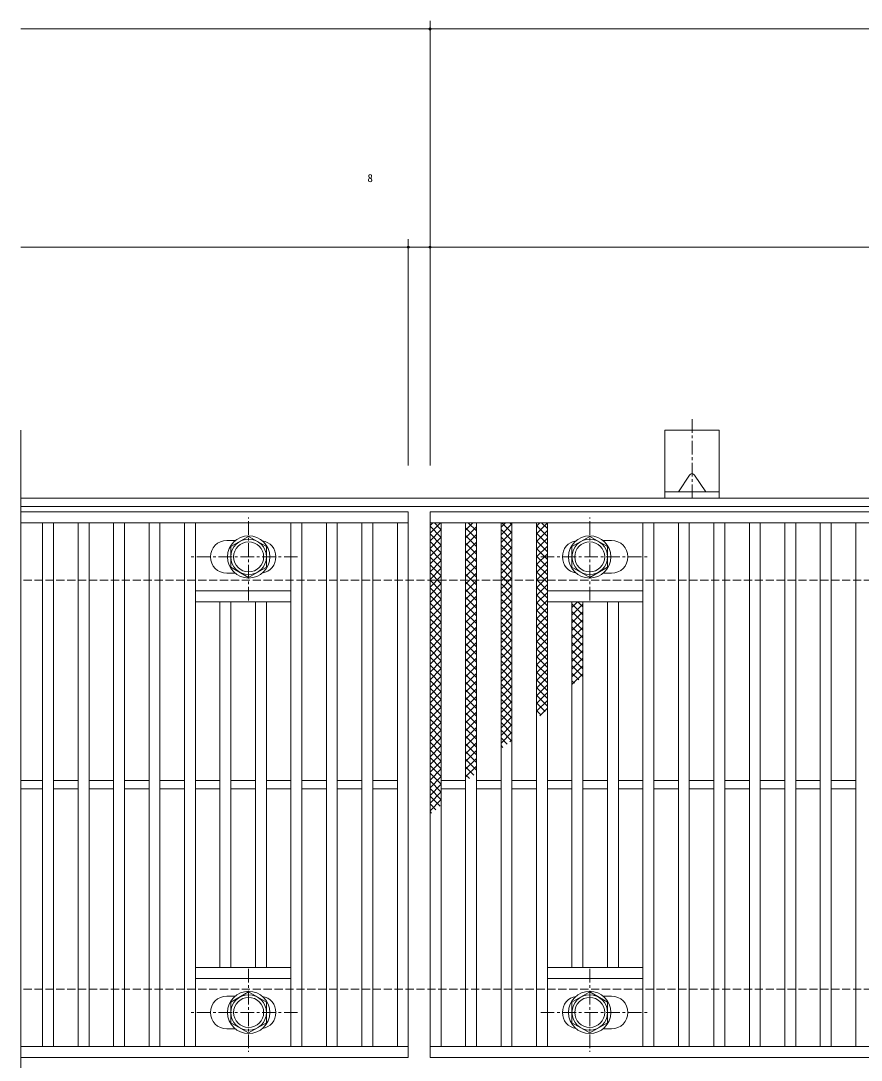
# Model space of a CAD drawing. Units: millimetres on the paper. Extents: x -28453 to 176, y -9817 to 9654.
# Drawn here: x -28282.9 to -27974.9, y -1166.4 to -785.4 of the extents above; entities that cross this region are included whole.
import ezdxf
from ezdxf.enums import TextEntityAlignment as Align

# ---------------------------------------------------------------- set-up
doc = ezdxf.new("R2010")
doc.units = ezdxf.units.MM
doc.header["$PDMODE"] = 32
doc.header["$PDSIZE"] = 0.8
doc.linetypes.add('CHAIN1', pattern=[8, 5, -1, 1, -1])
doc.linetypes.add('DASHED3', pattern=[4, 3, -1])
doc.layers.add('C-5', color=3, linetype='Continuous', lineweight=9)
doc.styles.add('ＭＳ ゴシック', font='')
doc.styles.get('ＭＳ ゴシック').set_extended_font_data('MS Gothic')

msp = doc.modelspace()

# ---------------------------------------------------------------- linework, layer by layer
at = {"layer": 'C-5', "color": 7}
for p, q in [((-28282.855, -788.409), (-26990.854, -788.409)), ((-28132.855, -948.408), (-28132.855, -785.409)), ((-28282.855, -868.409), (-26990.854, -868.409)), ((-28140.855, -948.408), (-28140.855, -865.409))]:
    msp.add_line(p, q, dxfattribs=at)
at = {"layer": 'C-5', "linetype": 'CHAIN1'}
msp.add_line((-28036.855, -960.41), (-28036.855, -930.69), dxfattribs=at)
at = {"layer": 'C-5'}
for p, q in [((-28282.855, -935.408), (-28282.855, -1195.409)), ((-28046.855, -935.409), (-28046.855, -960.41)), ((-28041.854, -958.11), (-28037.73, -951.913)), ((-28031.854, -958.11), (-28035.979, -951.913)), ((-28046.855, -958.11), (-28026.855, -958.11)), ((-28282.855, -965.409), (-28140.854, -965.409)), ((-28140.854, -965.409), (-28140.854, -1165.409)), ((-28282.855, -969.409), (-28140.854, -969.409)), ((-28274.855, -1161.409), (-28274.855, -969.409)), ((-28270.855, -1161.409), (-28270.855, -969.409)), ((-28261.855, -1161.409), (-28261.855, -969.409)), ((-28257.855, -1161.409), (-28257.855, -969.409)), ((-28248.855, -1161.409), (-28248.855, -969.409)), ((-28244.855, -1161.409), (-28244.855, -969.409)), ((-28235.855, -1161.409), (-28235.855, -969.409)), ((-28231.855, -1161.409), (-28231.855, -969.409)), ((-28222.855, -1161.409), (-28222.855, -969.409)), ((-28218.855, -1161.409), (-28218.855, -969.409)), ((-28183.855, -1161.409), (-28183.855, -969.409)), ((-28179.855, -1161.409), (-28179.855, -969.409)), ((-28170.855, -1161.409), (-28170.855, -969.409)), ((-28166.855, -1161.409), (-28166.855, -969.409)), ((-28157.855, -1161.409), (-28157.855, -969.409)), ((-28153.855, -1161.409), (-28153.855, -969.409)), ((-28144.854, -1161.409), (-28144.854, -969.409)), ((-28132.855, -969.409), (-27140.854, -969.409)), ((-28128.854, -1161.409), (-28128.854, -969.409)), ((-28119.854, -1161.409), (-28119.854, -969.409)), ((-28115.854, -1161.409), (-28115.854, -969.409)), ((-28106.854, -1161.409), (-28106.854, -969.409)), ((-28102.854, -1161.409), (-28102.854, -969.409)), ((-28093.854, -1161.409), (-28093.854, -969.409)), ((-28089.854, -1161.409), (-28089.854, -969.409)), ((-28054.854, -1161.409), (-28054.854, -969.409)), ((-28050.854, -1161.409), (-28050.854, -969.409)), ((-28041.854, -1161.409), (-28041.854, -969.409)), ((-28037.854, -1161.409), (-28037.854, -969.409)), ((-28028.854, -1161.409), (-28028.854, -969.409)), ((-28024.854, -1161.409), (-28024.854, -969.409)), ((-28015.854, -1161.409), (-28015.854, -969.409)), ((-28011.854, -1161.409), (-28011.854, -969.409)), ((-28002.854, -1161.409), (-28002.854, -969.409)), ((-27998.854, -1161.409), (-27998.854, -969.409)), ((-27989.854, -1161.409), (-27989.854, -969.409)), ((-27985.854, -1161.409), (-27985.854, -969.409)), ((-27976.854, -1161.409), (-27976.854, -969.409)), ((-28207.355, -975.909), (-28204.261, -975.909)), ((-28066.354, -975.909), (-28069.448, -975.909)), ((-28207.355, -987.909), (-28204.261, -987.909)), ((-28066.354, -987.909), (-28069.448, -987.909)), ((-28183.855, -994.409), (-28218.854, -994.409)), ((-28089.854, -994.409), (-28054.855, -994.409)), ((-28183.855, -998.409), (-28218.854, -998.409)), ((-28209.855, -1132.41), (-28209.855, -998.409)), ((-28205.855, -1132.41), (-28205.855, -998.409)), ((-28196.855, -1132.41), (-28196.855, -998.409)), ((-28192.855, -1132.41), (-28192.855, -998.409)), ((-28089.854, -998.409), (-28054.855, -998.409)), ((-28080.854, -1132.41), (-28080.854, -998.409)), ((-28076.854, -1132.41), (-28076.854, -998.409)), ((-28067.854, -1132.41), (-28067.854, -998.409)), ((-28063.854, -1132.41), (-28063.854, -998.409)), ((-28282.855, -1063.909), (-28274.855, -1063.909)), ((-28270.855, -1063.909), (-28261.855, -1063.909)), ((-28257.855, -1063.909), (-28248.855, -1063.909)), ((-28244.855, -1063.909), (-28235.855, -1063.909)), ((-28231.855, -1063.909), (-28222.855, -1063.909)), ((-28218.855, -1063.909), (-28209.855, -1063.909)), ((-28205.855, -1063.909), (-28196.855, -1063.909)), ((-28192.855, -1063.909), (-28183.855, -1063.909)), ((-28179.855, -1063.909), (-28170.855, -1063.909)), ((-28166.855, -1063.909), (-28157.855, -1063.909)), ((-28153.855, -1063.909), (-28144.855, -1063.909)), ((-28128.854, -1063.909), (-28119.854, -1063.909)), ((-28115.854, -1063.909), (-28106.854, -1063.909)), ((-28102.854, -1063.909), (-28093.854, -1063.909)), ((-28089.854, -1063.909), (-28080.854, -1063.909)), ((-28076.854, -1063.909), (-28067.854, -1063.909)), ((-28063.854, -1063.909), (-28054.854, -1063.909)), ((-28050.854, -1063.909), (-28041.854, -1063.909)), ((-28037.854, -1063.909), (-28028.854, -1063.909)), ((-28024.854, -1063.909), (-28015.854, -1063.909)), ((-28011.854, -1063.909), (-28002.854, -1063.909)), ((-27998.854, -1063.909), (-27989.854, -1063.909)), ((-27985.854, -1063.909), (-27976.854, -1063.909)), ((-28282.855, -1066.909), (-28274.855, -1066.909)), ((-28270.855, -1066.909), (-28261.855, -1066.909)), ((-28257.855, -1066.909), (-28248.855, -1066.909)), ((-28244.855, -1066.909), (-28235.855, -1066.909)), ((-28231.855, -1066.909), (-28222.855, -1066.909)), ((-28218.855, -1066.909), (-28209.855, -1066.909)), ((-28205.855, -1066.909), (-28196.855, -1066.909)), ((-28192.855, -1066.909), (-28183.855, -1066.909)), ((-28179.855, -1066.909), (-28170.855, -1066.909)), ((-28166.855, -1066.909), (-28157.855, -1066.909)), ((-28153.855, -1066.909), (-28144.855, -1066.909)), ((-28128.854, -1066.909), (-28119.854, -1066.909)), ((-28115.854, -1066.909), (-28106.854, -1066.909)), ((-28102.854, -1066.909), (-28093.854, -1066.909)), ((-28089.854, -1066.909), (-28080.854, -1066.909)), ((-28076.854, -1066.909), (-28067.854, -1066.909)), ((-28063.854, -1066.909), (-28054.854, -1066.909)), ((-28050.854, -1066.909), (-28041.854, -1066.909)), ((-28037.854, -1066.909), (-28028.854, -1066.909)), ((-28024.854, -1066.909), (-28015.854, -1066.909)), ((-28011.854, -1066.909), (-28002.854, -1066.909)), ((-27998.854, -1066.909), (-27989.854, -1066.909)), ((-27985.854, -1066.909), (-27976.854, -1066.909)), ((-28183.855, -1132.41), (-28218.854, -1132.41)), ((-28089.854, -1132.41), (-28054.855, -1132.41)), ((-28183.855, -1136.41), (-28218.854, -1136.41)), ((-28089.854, -1136.41), (-28054.855, -1136.41)), ((-28207.355, -1142.91), (-28204.261, -1142.91)), ((-28066.354, -1142.91), (-28069.448, -1142.91)), ((-28207.355, -1154.909), (-28204.261, -1154.909)), ((-28066.354, -1154.909), (-28069.448, -1154.909)), ((-28140.854, -1161.409), (-28282.855, -1161.409)), ((-27140.854, -1161.409), (-28132.855, -1161.409)), ((-28140.854, -1165.409), (-28282.855, -1165.409)), ((-27140.854, -1165.409), (-28132.855, -1165.409))]:
    msp.add_line(p, q, dxfattribs=at)
at = {"layer": 'C-5', "color": 2}
for p, q in [((-26990.854, -960.409), (-28282.855, -960.409)), ((-26990.854, -963.408), (-28282.855, -963.408))]:
    msp.add_line(p, q, dxfattribs=at)
at = {"layer": 'C-5', "color": 4, "linetype": 'CHAIN1'}
for p, q in [((-28199.355, -997.882), (-28199.355, -967.526)), ((-28074.354, -997.882), (-28074.354, -967.526)), ((-28181.385, -981.909), (-28221.075, -981.909)), ((-28092.324, -981.909), (-28052.634, -981.909)), ((-28199.355, -1132.936), (-28199.355, -1163.292)), ((-28074.354, -1132.936), (-28074.354, -1163.292)), ((-28181.385, -1148.909), (-28221.075, -1148.909)), ((-28092.324, -1148.909), (-28052.634, -1148.909))]:
    msp.add_line(p, q, dxfattribs=at)
at = {"layer": 'C-5', "color": 6}
for p, q in [((-28132.855, -973.199), (-28129.064, -969.408)), ((-28132.855, -970.371), (-28131.892, -969.408)), ((-28132.855, -970.648), (-28128.855, -974.647)), ((-28131.265, -969.408), (-28128.855, -971.819)), ((-28119.854, -972.085), (-28117.179, -969.408)), ((-28119.854, -974.913), (-28115.855, -970.912)), ((-28119.854, -971.248), (-28115.855, -975.249)), ((-28118.867, -969.408), (-28115.855, -972.421)), ((-28116.038, -969.408), (-28115.855, -969.592)), ((-28106.855, -971.017), (-28105.246, -969.408)), ((-28106.855, -973.845), (-28102.855, -969.845)), ((-28106.515, -969.408), (-28102.855, -973.068)), ((-28103.686, -969.408), (-28102.855, -970.24)), ((-28093.855, -970.625), (-28092.638, -969.408)), ((-28093.855, -973.454), (-28089.854, -969.454)), ((-28093.855, -970.393), (-28089.854, -974.393)), ((-28092.01, -969.408), (-28089.854, -971.565)), ((-28132.855, -976.027), (-28128.855, -972.027)), ((-28132.855, -973.476), (-28128.855, -977.477)), ((-28132.855, -978.856), (-28128.855, -974.856)), ((-28119.854, -977.741), (-28115.855, -973.742)), ((-28119.854, -974.078), (-28115.855, -978.077)), ((-28106.855, -971.897), (-28102.855, -975.897)), ((-28106.855, -976.674), (-28102.855, -972.673)), ((-28106.855, -974.725), (-28102.855, -978.725)), ((-28093.855, -976.282), (-28089.854, -972.282)), ((-28093.855, -973.221), (-28089.854, -977.221)), ((-28093.855, -979.111), (-28089.854, -975.111)), ((-28132.855, -976.304), (-28128.855, -980.305)), ((-28132.855, -981.684), (-28128.855, -977.685)), ((-28132.855, -979.133), (-28128.855, -983.133)), ((-28119.854, -980.57), (-28115.855, -976.57)), ((-28119.854, -976.906), (-28115.855, -980.906)), ((-28106.855, -979.502), (-28102.855, -975.502)), ((-28106.855, -977.554), (-28102.855, -981.554)), ((-28106.855, -982.33), (-28102.855, -978.331)), ((-28093.855, -976.05), (-28089.854, -980.049)), ((-28093.855, -981.939), (-28089.854, -977.939)), ((-28093.855, -978.878), (-28089.854, -982.878)), ((-28132.855, -984.513), (-28128.855, -980.513)), ((-28132.855, -981.962), (-28128.855, -985.962)), ((-28119.854, -983.398), (-28115.855, -979.398)), ((-28119.854, -979.734), (-28115.855, -983.734)), ((-28119.854, -986.227), (-28115.855, -982.227)), ((-28119.854, -982.562), (-28115.855, -986.563)), ((-28106.855, -980.382), (-28102.855, -984.382)), ((-28106.855, -985.159), (-28102.855, -981.159)), ((-28093.855, -984.767), (-28089.854, -980.768)), ((-28093.855, -981.706), (-28089.854, -985.706)), ((-28132.855, -987.341), (-28128.855, -983.341)), ((-28132.855, -984.79), (-28128.855, -988.79)), ((-28132.855, -990.169), (-28128.855, -986.17)), ((-28119.854, -989.055), (-28115.855, -985.055)), ((-28119.854, -985.391), (-28115.855, -989.391)), ((-28106.855, -983.211), (-28102.855, -987.211)), ((-28106.855, -987.987), (-28102.855, -983.987)), ((-28106.855, -986.039), (-28102.855, -990.039)), ((-28093.855, -987.596), (-28089.854, -983.595)), ((-28093.855, -984.535), (-28089.854, -988.534)), ((-28093.855, -990.424), (-28089.854, -986.425)), ((-28132.855, -987.618), (-28128.855, -991.618)), ((-28132.855, -992.998), (-28128.855, -988.998)), ((-28132.855, -990.447), (-28128.855, -994.446)), ((-28119.854, -991.884), (-28115.855, -987.883)), ((-28119.854, -988.219), (-28115.855, -992.219)), ((-28106.855, -990.816), (-28102.855, -986.816)), ((-28106.855, -988.867), (-28102.855, -992.867)), ((-28106.855, -993.644), (-28102.855, -989.644)), ((-28093.855, -987.363), (-28089.854, -991.364)), ((-28093.855, -993.253), (-28089.854, -989.253)), ((-28093.855, -990.191), (-28089.854, -994.192)), ((-28132.855, -995.827), (-28128.855, -991.826)), ((-28132.855, -993.275), (-28128.855, -997.275)), ((-28119.854, -994.712), (-28115.855, -990.712)), ((-28119.854, -991.048), (-28115.855, -995.048)), ((-28119.854, -997.54), (-28115.855, -993.541)), ((-28119.854, -993.876), (-28115.855, -997.876)), ((-28106.855, -991.695), (-28102.855, -995.696)), ((-28106.855, -996.473), (-28102.855, -992.472)), ((-28093.855, -996.082), (-28089.854, -992.081)), ((-28093.855, -993.02), (-28089.854, -997.02)), ((-28132.855, -998.655), (-28128.855, -994.654)), ((-28132.855, -996.103), (-28128.855, -1000.104)), ((-28132.855, -1001.483), (-28128.855, -997.484)), ((-28119.854, -1000.369), (-28115.855, -996.369)), ((-28119.854, -996.705), (-28115.855, -1000.705)), ((-28106.855, -994.524), (-28102.855, -998.524)), ((-28106.855, -999.301), (-28102.855, -995.301)), ((-28106.855, -997.353), (-28102.855, -1001.353)), ((-28106.855, -1002.129), (-28102.855, -998.13)), ((-28093.855, -998.91), (-28089.854, -994.91)), ((-28093.855, -995.848), (-28089.854, -999.849)), ((-28093.855, -1001.738), (-28089.854, -997.738)), ((-28132.855, -998.932), (-28128.855, -1002.932)), ((-28132.855, -1004.312), (-28128.855, -1000.312)), ((-28132.855, -1001.761), (-28128.855, -1005.76)), ((-28119.854, -1003.197), (-28115.855, -999.197)), ((-28119.854, -999.533), (-28115.855, -1003.533)), ((-28119.854, -1006.025), (-28115.855, -1002.026)), ((-28106.855, -1000.181), (-28102.855, -1004.181)), ((-28106.855, -1004.958), (-28102.855, -1000.958)), ((-28093.855, -998.677), (-28089.854, -1002.677)), ((-28093.855, -1004.566), (-28089.854, -1000.566)), ((-28093.855, -1001.505), (-28089.854, -1005.505)), ((-28080.855, -1000.442), (-28078.821, -998.409)), ((-28080.855, -999.097), (-28076.854, -1003.097)), ((-28080.855, -1003.271), (-28076.854, -999.271)), ((-28080.855, -1001.926), (-28076.854, -1005.925)), ((-28078.715, -998.409), (-28076.854, -1000.269)), ((-28132.855, -1007.14), (-28128.855, -1003.14)), ((-28132.855, -1004.589), (-28128.855, -1008.589)), ((-28119.854, -1002.362), (-28115.855, -1006.361)), ((-28119.854, -1008.854), (-28115.855, -1004.854)), ((-28119.854, -1005.19), (-28115.855, -1009.189)), ((-28106.855, -1003.01), (-28102.855, -1007.009)), ((-28106.855, -1007.786), (-28102.855, -1003.786)), ((-28106.855, -1005.838), (-28102.855, -1009.838)), ((-28093.855, -1007.395), (-28089.854, -1003.394)), ((-28093.855, -1004.334), (-28089.854, -1008.334)), ((-28080.855, -1006.099), (-28076.854, -1002.099)), ((-28080.855, -1004.754), (-28076.854, -1008.753)), ((-28080.855, -1008.928), (-28076.854, -1004.928)), ((-28132.855, -1009.968), (-28128.855, -1005.969)), ((-28132.855, -1007.417), (-28128.855, -1011.417)), ((-28132.855, -1012.797), (-28128.855, -1008.797)), ((-28119.854, -1011.683), (-28115.855, -1007.682)), ((-28119.854, -1008.018), (-28115.855, -1012.018)), ((-28106.855, -1010.614), (-28102.855, -1006.615)), ((-28106.855, -1008.666), (-28102.855, -1012.666)), ((-28106.855, -1013.443), (-28102.855, -1009.443)), ((-28093.855, -1010.223), (-28089.854, -1006.223)), ((-28093.855, -1007.162), (-28089.854, -1011.163)), ((-28093.855, -1013.052), (-28089.854, -1009.052)), ((-28080.855, -1007.582), (-28076.854, -1011.583)), ((-28080.855, -1011.756), (-28076.854, -1007.756)), ((-28132.855, -1010.246), (-28128.855, -1014.245)), ((-28132.855, -1015.626), (-28128.855, -1011.625)), ((-28132.855, -1013.074), (-28128.855, -1017.074)), ((-28119.854, -1014.511), (-28115.855, -1010.511)), ((-28119.854, -1010.846), (-28115.855, -1014.847)), ((-28119.854, -1017.339), (-28115.855, -1013.339)), ((-28106.855, -1011.495), (-28102.855, -1015.495)), ((-28106.855, -1016.272), (-28102.855, -1012.271)), ((-28093.855, -1009.991), (-28089.854, -1013.991)), ((-28093.855, -1015.88), (-28089.854, -1011.88)), ((-28093.855, -1012.819), (-28089.854, -1016.819)), ((-28080.855, -1010.41), (-28076.854, -1014.411)), ((-28080.855, -1014.584), (-28076.854, -1010.585)), ((-28080.855, -1013.239), (-28076.854, -1017.239)), ((-28080.855, -1017.413), (-28076.854, -1013.413)), ((-28132.855, -1018.454), (-28128.855, -1014.454)), ((-28132.855, -1015.902), (-28128.855, -1019.903)), ((-28119.854, -1013.675), (-28115.855, -1017.675)), ((-28119.854, -1020.168), (-28115.855, -1016.168)), ((-28119.854, -1016.504), (-28115.855, -1020.504)), ((-28106.855, -1014.323), (-28102.855, -1018.323)), ((-28106.855, -1019.1), (-28102.855, -1015.1)), ((-28106.855, -1017.152), (-28102.855, -1021.152)), ((-28093.855, -1018.708), (-28089.854, -1014.709)), ((-28093.855, -1015.647), (-28089.854, -1019.647)), ((-28080.855, -1016.068), (-28076.854, -1020.068)), ((-28080.855, -1020.242), (-28076.854, -1016.241)), ((-28132.855, -1021.282), (-28128.855, -1017.282)), ((-28132.855, -1018.731), (-28128.855, -1022.731)), ((-28132.855, -1024.111), (-28128.855, -1020.111)), ((-28119.854, -1022.996), (-28115.855, -1018.996)), ((-28119.854, -1019.332), (-28115.855, -1023.332)), ((-28106.855, -1021.928), (-28102.855, -1017.929)), ((-28106.855, -1019.98), (-28102.855, -1023.98)), ((-28106.855, -1024.757), (-28102.855, -1020.757)), ((-28093.855, -1021.537), (-28089.854, -1017.537)), ((-28093.855, -1018.476), (-28089.854, -1022.476)), ((-28093.855, -1024.366), (-28089.854, -1020.365)), ((-28080.855, -1018.896), (-28076.854, -1022.896)), ((-28080.855, -1023.07), (-28076.854, -1019.07)), ((-28132.855, -1021.559), (-28128.855, -1025.559)), ((-28132.855, -1026.939), (-28128.855, -1022.939)), ((-28132.855, -1024.387), (-28128.855, -1028.388)), ((-28119.854, -1025.824), (-28115.855, -1021.824)), ((-28119.854, -1022.16), (-28115.855, -1026.16)), ((-28119.854, -1028.653), (-28115.855, -1024.653)), ((-28106.855, -1022.809), (-28102.855, -1026.808)), ((-28106.855, -1027.585), (-28102.855, -1023.585)), ((-28093.855, -1021.304), (-28089.854, -1025.304)), ((-28093.855, -1027.194), (-28089.854, -1023.194)), ((-28093.855, -1024.133), (-28089.854, -1028.133)), ((-28080.855, -1021.724), (-28076.854, -1025.724)), ((-28080.855, -1025.898), (-28076.854, -1021.898)), ((-28080.855, -1024.553), (-28078.398, -1027.009)), ((-28080.855, -1028.727), (-28076.854, -1024.726)), ((-28132.855, -1029.767), (-28128.855, -1025.767)), ((-28132.855, -1027.216), (-28128.855, -1031.216)), ((-28132.855, -1032.596), (-28128.855, -1028.596)), ((-28119.854, -1024.989), (-28115.855, -1028.989)), ((-28119.854, -1031.482), (-28115.855, -1027.481)), ((-28119.854, -1027.817), (-28115.855, -1031.818)), ((-28106.855, -1025.637), (-28102.855, -1029.637)), ((-28106.855, -1030.413), (-28102.855, -1026.414)), ((-28106.855, -1028.465), (-28102.855, -1032.465)), ((-28093.855, -1030.022), (-28089.854, -1026.022)), ((-28093.855, -1026.961), (-28089.854, -1030.961)), ((-28080.855, -1027.381), (-28079.987, -1028.249)), ((-28132.855, -1030.045), (-28128.855, -1034.044)), ((-28132.855, -1035.424), (-28128.855, -1031.424)), ((-28119.854, -1034.31), (-28115.855, -1030.31)), ((-28119.854, -1030.646), (-28115.855, -1034.646)), ((-28106.855, -1033.242), (-28102.855, -1029.242)), ((-28106.855, -1031.293), (-28102.855, -1035.294)), ((-28106.855, -1036.071), (-28102.855, -1032.07)), ((-28093.855, -1032.851), (-28089.854, -1028.851)), ((-28093.855, -1029.79), (-28089.854, -1033.79)), ((-28093.855, -1035.679), (-28089.854, -1031.679)), ((-28132.855, -1032.873), (-28128.855, -1036.873)), ((-28132.855, -1038.253), (-28128.855, -1034.253)), ((-28132.855, -1035.701), (-28128.855, -1039.701)), ((-28119.854, -1037.138), (-28115.855, -1033.139)), ((-28119.854, -1033.474), (-28115.855, -1037.474)), ((-28119.854, -1039.966), (-28115.855, -1035.967)), ((-28119.854, -1036.303), (-28115.855, -1040.303)), ((-28106.855, -1034.122), (-28102.855, -1038.122)), ((-28106.855, -1038.899), (-28102.855, -1034.899)), ((-28093.855, -1032.618), (-28089.854, -1036.618)), ((-28093.855, -1038.507), (-28089.854, -1034.507)), ((-28093.855, -1035.447), (-28090.693, -1038.608)), ((-28132.855, -1041.081), (-28128.855, -1037.081)), ((-28132.855, -1038.53), (-28128.855, -1042.53)), ((-28132.855, -1043.909), (-28128.855, -1039.91)), ((-28119.854, -1042.795), (-28115.855, -1038.795)), ((-28119.854, -1039.131), (-28115.855, -1043.131)), ((-28106.855, -1036.951), (-28102.855, -1040.951)), ((-28106.855, -1041.728), (-28102.855, -1037.728)), ((-28106.855, -1039.779), (-28102.855, -1043.779)), ((-28093.855, -1038.274), (-28092.281, -1039.848)), ((-28092.672, -1040.153), (-28089.854, -1037.336)), ((-28132.855, -1041.358), (-28128.855, -1045.358)), ((-28132.855, -1046.738), (-28128.855, -1042.738)), ((-28119.854, -1045.623), (-28115.855, -1041.623)), ((-28119.854, -1041.959), (-28115.855, -1045.959)), ((-28106.855, -1044.556), (-28102.855, -1040.556)), ((-28106.855, -1042.607), (-28102.855, -1046.607)), ((-28106.855, -1047.384), (-28102.855, -1043.384)), ((-28132.855, -1044.186), (-28128.855, -1048.187)), ((-28132.855, -1049.566), (-28128.855, -1045.566)), ((-28132.855, -1047.015), (-28128.855, -1051.015)), ((-28119.854, -1048.452), (-28115.855, -1044.452)), ((-28119.854, -1044.788), (-28115.855, -1048.787)), ((-28119.854, -1051.281), (-28115.855, -1047.28)), ((-28119.854, -1047.616), (-28115.855, -1051.616)), ((-28106.855, -1045.436), (-28102.987, -1049.303)), ((-28106.855, -1050.212), (-28102.855, -1046.213)), ((-28132.855, -1052.395), (-28128.855, -1048.395)), ((-28132.855, -1049.844), (-28128.855, -1053.843)), ((-28132.855, -1055.224), (-28128.855, -1051.223)), ((-28119.854, -1054.109), (-28115.855, -1050.109)), ((-28119.854, -1050.444), (-28115.855, -1054.445)), ((-28106.855, -1048.264), (-28104.576, -1050.543)), ((-28106.855, -1051.092), (-28106.164, -1051.783)), ((-28103.577, -1049.763), (-28102.855, -1049.041)), ((-28132.855, -1052.672), (-28128.855, -1056.672)), ((-28132.855, -1058.052), (-28128.855, -1054.052)), ((-28119.854, -1056.937), (-28115.855, -1052.937)), ((-28119.854, -1053.273), (-28115.855, -1057.273)), ((-28132.855, -1055.5), (-28128.855, -1059.5)), ((-28132.855, -1060.88), (-28128.855, -1056.88)), ((-28132.855, -1058.329), (-28128.855, -1062.329)), ((-28119.854, -1059.765), (-28115.855, -1055.766)), ((-28119.854, -1056.102), (-28115.855, -1060.101)), ((-28119.854, -1062.594), (-28115.855, -1058.594)), ((-28119.854, -1058.93), (-28116.87, -1061.914)), ((-28132.855, -1063.708), (-28128.855, -1059.708)), ((-28132.855, -1061.157), (-28128.855, -1065.157)), ((-28132.855, -1066.537), (-28128.855, -1062.537)), ((-28119.854, -1061.758), (-28118.458, -1063.155)), ((-28132.855, -1063.985), (-28128.855, -1067.986)), ((-28132.855, -1069.365), (-28128.855, -1065.365)), ((-28132.855, -1066.813), (-28128.855, -1070.814)), ((-28132.855, -1072.194), (-28128.855, -1068.194)), ((-28132.855, -1069.643), (-28129.165, -1073.333)), ((-28132.855, -1075.023), (-28128.855, -1071.022)), ((-28132.855, -1072.471), (-28130.753, -1074.572)), ((-28132.855, -1075.299), (-28132.341, -1075.813))]:
    msp.add_line(p, q, dxfattribs=at)
at = {"layer": 'C-5', "color": 2, "linetype": 'DASHED3'}
for p, q in [((-26990.854, -990.408), (-28282.855, -990.408)), ((-26990.854, -1140.409), (-28282.855, -1140.409))]:
    msp.add_line(p, q, dxfattribs=at)
at = {"layer": 'C-5'}
for points in [[(-28026.855, -960.41), (-28026.855, -935.409), (-28046.855, -935.409)], [(-28132.855, -1165.409), (-28132.855, -965.409), (-27140.854, -965.409)]]:
    msp.add_lwpolyline(points, dxfattribs=at)
at = {"layer": 'C-5', "color": 4}
for points in [[(-28205.854, -985.662), (-28205.854, -978.156), (-28199.355, -974.404), (-28192.854, -978.156), (-28192.854, -985.662), (-28199.355, -989.414)], [(-28067.855, -985.662), (-28067.855, -978.156), (-28074.354, -974.404), (-28080.855, -978.156), (-28080.855, -985.662), (-28074.354, -989.414)], [(-28205.854, -1145.157), (-28205.854, -1152.662), (-28199.355, -1156.415), (-28192.854, -1152.662), (-28192.854, -1145.157), (-28199.355, -1141.404)], [(-28067.855, -1145.157), (-28067.855, -1152.662), (-28074.354, -1156.415), (-28080.855, -1152.662), (-28080.855, -1145.157), (-28074.354, -1141.404)]]:
    msp.add_lwpolyline(points, close=True, dxfattribs=at)
for centre, radius in [((-28199.355, -981.909), 7.75), ((-28074.354, -981.909), 7.75), ((-28199.355, -981.909), 6.5), ((-28199.355, -981.909), 5.5), ((-28074.354, -981.909), 6.5), ((-28074.354, -981.909), 5.5), ((-28199.355, -1148.909), 7.75), ((-28199.355, -1148.909), 6.5), ((-28074.354, -1148.909), 7.75), ((-28074.354, -1148.909), 6.5), ((-28199.355, -1148.909), 5.5), ((-28074.354, -1148.909), 5.5)]:
    msp.add_circle(centre, radius, dxfattribs=at)
at = {"layer": 'C-5'}
for centre, radius, start, end in [((-28036.855, -952.396), 1, 28.86209, 151.13791), ((-28207.355, -981.908), 6, 90, 270), ((-28195.354, -981.908), 6, 279.67155, 80.34244), ((-28078.355, -981.908), 6, 99.65756, 260.32845), ((-28066.354, -981.908), 6, 270, 90), ((-28207.355, -1148.91), 6, 90, 270), ((-28195.354, -1148.91), 6, 279.65756, 80.32845), ((-28078.355, -1148.91), 6, 99.67155, 260.34244), ((-28066.354, -1148.91), 6, 270, 90)]:
    msp.add_arc(centre, radius, start, end, dxfattribs=at)
at = {"layer": 'C-5', "color": 7}
for p in [(-28132.855, -788.409), (-28140.855, -868.409), (-28132.855, -868.409)]:
    msp.add_point(p, dxfattribs=at)

# ---------------------------------------------------------------- texts
at = {"layer": 'C-5', "color": 2, "style": 'ＭＳ ゴシック'}
msp.add_text('8', height=2.933, dxfattribs=at).set_placement((-28155.816, -845.409), align=Align.BOTTOM_LEFT)

doc.saveas('drawing.dxf')
